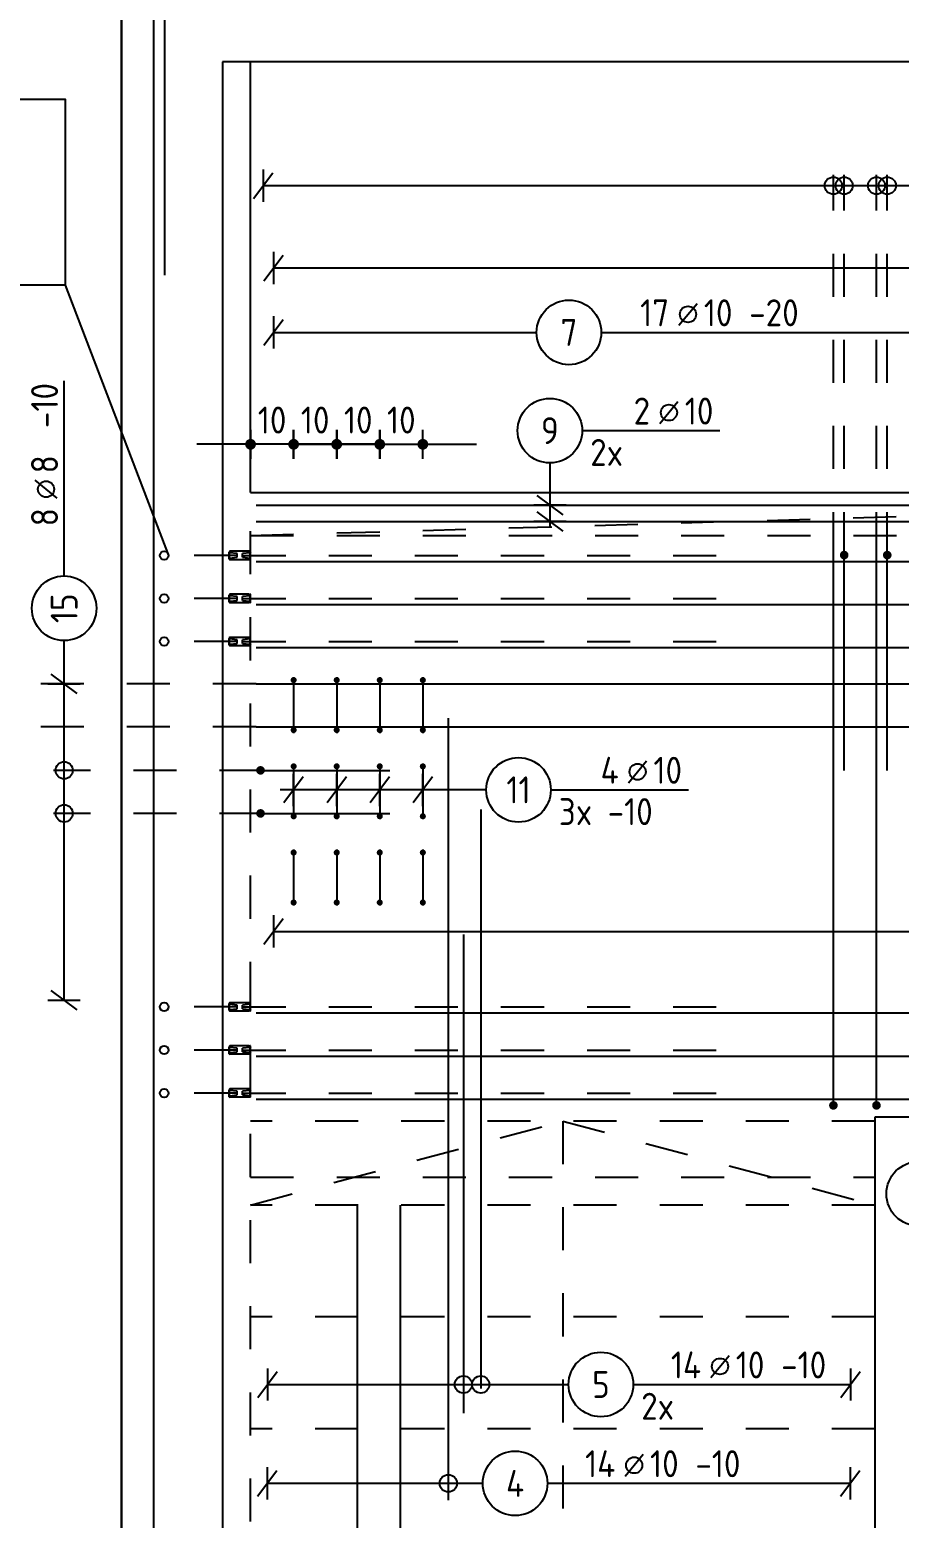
# Model space of a CAD drawing. Extents: x -13.4 to 29.1, y -2.7 to 18.4.
# Drawn here: x 2.36 to 4.379, y 8.309 to 11.766 of the extents above; entities that cross this region are included whole.
import ezdxf
from ezdxf.enums import TextEntityAlignment as Align

# ---------------------------------------------------------------- set-up
doc = ezdxf.new("R2010")
doc.units = 0
doc.header["$LTSCALE"] = 0.25
for name, pattern in [('AUSGEZOGEN', [1000.01, 1000, 0.01]), ('DOT', [0.175, 0.05, -0.125]), ('HIDDEN', [0.375, 0.25, -0.125]), ('VERDECKT', [0.375, 0.25, -0.125])]:
    doc.linetypes.add(name, pattern=pattern)
for name, color, linetype in [('ACHSEN', 7, 'Continuous'), ('BETON', 7, 'Continuous'), ('DRUEBER', 7, 'Continuous'), ('HILFE', 7, 'Continuous'), ('LENTON', 7, 'Continuous'), ('MASSE', 7, 'Continuous'), ('OBJEKT', 7, 'Continuous'), ('RND', 7, 'Continuous'), ('TEXT', 7, 'Continuous'), ('VERDECKT', 7, 'Continuous')]:
    doc.layers.add(name, color=color, linetype=linetype)
doc.styles.add('txt', font='isocp.shx')
doc.dimstyles.new('DOT_I', dxfattribs={"dimscale": 0.25, "dimtxt": 0.25, "dimasz": 0.25, "dimexe": 0.1, "dimexo": 0.3, "dimgap": 0.1, "dimtad": 1, "dimdec": 3, "dimzin": 3, "dimtxsty": 'txt', "dimblk": 'DOT', "dimblk1": 'DOT', "dimblk2": 'DOT', "dimsah": 1, "dimcen": 0.1, "dimse1": 1, "dimse2": 1, "dimazin": 0, "dimtfac": 1, "dimtdec": 4, "dimtix": 1, "dimtmove": 2, "dimatfit": 3, "dimfxl": 0, "dimtvp": 1, "dimtolj": 1, "dimtzin": 0, "dimarcsym": 0})

# ---------------------------------------------------------------- blocks, each defined once
blk = doc.blocks.new('LEI_GRE')
at = {"layer": 'RND', "color": 7, "linetype": 'Continuous'}
for p, q in [((0, 0.15), (0, -0.15)), ((-0.09, -0.12), (0.09, 0.12))]:
    blk.add_line(p, q, dxfattribs=at)
blk = doc.blocks.new('RND_LEI')
at = {"layer": 'RND', "color": 7, "linetype": 'Continuous'}
blk.add_line((1.022, 0.066), (1.19, 0.27), dxfattribs=at)
for centre, radius in [((0, 0), 0.3), ((1.106, 0.168), 0.075)]:
    blk.add_circle(centre, radius, dxfattribs=at)
at = {"layer": 'RND', "color": 7, "linetype": 'Continuous', "style": 'txt'}
blk.add_attdef('ANZ', text='', height=0.25, dxfattribs=at).set_placement((0.931, 0.057), align=Align.RIGHT)
for tag, p in [('DUM', (1.253, 0.057)), ('ABSTD', (1.674, 0.057)), ('POSTXT', (0.374, -0.327))]:
    blk.add_attdef(tag, p, '', height=0.25, dxfattribs=at)
blk.add_attdef('POSL', text='', height=0.25, dxfattribs=at).set_placement((0, 0), align=Align.MIDDLE)
blk = doc.blocks.new('DOT')
at = {"layer": 'MASSE', "color": 7, "linetype": 'Continuous'}
for p, q in [((0, 0), (-1, 0)), ((0, 0.54), (0, -0.54))]:
    blk.add_line(p, q, dxfattribs=at)
at = {"layer": 'MASSE', "color": 7, "linetype": 'Continuous', "const_width": 0.2}
blk.add_lwpolyline([(-0.1, 0, 1), (0.1, 0, 1)], format="xyb", close=True, dxfattribs=at)
blk = doc.blocks.new('*D28')
at = {"layer": 'Defpoints', "color": 0, "linetype": 'AUSGEZOGEN', "transparency": 16777216}
for p in [(3.1727, 10.8029), (3.2727, 10.8029), (3.2727, 10.8029)]:
    blk.add_point(p, dxfattribs=at)
at = {"layer": 'MASSE', "color": 0, "linetype": 'AUSGEZOGEN', "lineweight": -2, "transparency": 16777216}
for p, q in [((3.1102, 10.8029), (3.0477, 10.8029)), ((3.1727, 10.8029), (3.2727, 10.8029)), ((3.3352, 10.8029), (3.3977, 10.8029))]:
    blk.add_line(p, q, dxfattribs=at)
at = {"layer": 'MASSE', "color": 0, "linetype": 'AUSGEZOGEN', "lineweight": -2, "transparency": 16777216, "xscale": 0.0625, "yscale": 0.0625, "zscale": 0.0625}
blk.add_blockref('DOT', (3.1727, 10.8029), dxfattribs=at)
at = {"layer": 'MASSE', "color": 0, "linetype": 'AUSGEZOGEN', "lineweight": -2, "transparency": 16777216, "xscale": 0.0625, "yscale": 0.0625, "zscale": 0.0625, "rotation": 180}
blk.add_blockref('DOT', (3.2727, 10.8029), dxfattribs=at)
at = {"layer": 'MASSE', "color": 0, "linetype": 'AUSGEZOGEN', "transparency": 16777216, "insert": (3.2227, 10.8592), "char_height": 0.0625, "attachment_point": 5, "style": 'txt'}
blk.add_mtext('\\A1;10', dxfattribs=at)
blk = doc.blocks.new('*D29')
at = {"layer": 'Defpoints', "color": 0, "linetype": 'AUSGEZOGEN', "transparency": 16777216}
for p in [(3.0727, 10.8029), (3.0727, 10.8029), (3.1727, 10.8029)]:
    blk.add_point(p, dxfattribs=at)
at = {"layer": 'MASSE', "color": 0, "linetype": 'AUSGEZOGEN', "lineweight": -2, "transparency": 16777216}
for p, q in [((3.0102, 10.8029), (2.9477, 10.8029)), ((3.1727, 10.8029), (3.0727, 10.8029)), ((3.2352, 10.8029), (3.2977, 10.8029))]:
    blk.add_line(p, q, dxfattribs=at)
at = {"layer": 'MASSE', "color": 0, "linetype": 'AUSGEZOGEN', "lineweight": -2, "transparency": 16777216, "xscale": 0.0625, "yscale": 0.0625, "zscale": 0.0625}
blk.add_blockref('DOT', (3.0727, 10.8029), dxfattribs=at)
at = {"layer": 'MASSE', "color": 0, "linetype": 'AUSGEZOGEN', "lineweight": -2, "transparency": 16777216, "xscale": 0.0625, "yscale": 0.0625, "zscale": 0.0625, "rotation": 180}
blk.add_blockref('DOT', (3.1727, 10.8029), dxfattribs=at)
at = {"layer": 'MASSE', "color": 0, "linetype": 'AUSGEZOGEN', "transparency": 16777216, "insert": (3.1227, 10.8592), "char_height": 0.0625, "attachment_point": 5, "style": 'txt'}
blk.add_mtext('\\A1;10', dxfattribs=at)
blk = doc.blocks.new('*D26')
at = {"layer": 'Defpoints', "color": 0, "linetype": 'AUSGEZOGEN', "transparency": 16777216}
for p in [(2.9727, 10.8029), (2.9727, 10.8029), (3.0727, 10.8029)]:
    blk.add_point(p, dxfattribs=at)
at = {"layer": 'MASSE', "color": 0, "linetype": 'AUSGEZOGEN', "lineweight": -2, "transparency": 16777216}
for p, q in [((2.9102, 10.8029), (2.8477, 10.8029)), ((3.0727, 10.8029), (2.9727, 10.8029)), ((3.1352, 10.8029), (3.1977, 10.8029))]:
    blk.add_line(p, q, dxfattribs=at)
at = {"layer": 'MASSE', "color": 0, "linetype": 'AUSGEZOGEN', "lineweight": -2, "transparency": 16777216, "xscale": 0.0625, "yscale": 0.0625, "zscale": 0.0625}
blk.add_blockref('DOT', (2.9727, 10.8029), dxfattribs=at)
at = {"layer": 'MASSE', "color": 0, "linetype": 'AUSGEZOGEN', "lineweight": -2, "transparency": 16777216, "xscale": 0.0625, "yscale": 0.0625, "zscale": 0.0625, "rotation": 180}
blk.add_blockref('DOT', (3.0727, 10.8029), dxfattribs=at)
at = {"layer": 'MASSE', "color": 0, "linetype": 'AUSGEZOGEN', "transparency": 16777216, "insert": (3.0227, 10.8592), "char_height": 0.0625, "attachment_point": 5, "style": 'txt'}
blk.add_mtext('\\A1;10', dxfattribs=at)
blk = doc.blocks.new('*D27')
at = {"layer": 'Defpoints', "color": 0, "linetype": 'AUSGEZOGEN', "transparency": 16777216}
for p in [(2.8727, 10.8029), (2.8727, 10.8029), (2.9727, 10.8029)]:
    blk.add_point(p, dxfattribs=at)
at = {"layer": 'MASSE', "color": 0, "linetype": 'AUSGEZOGEN', "lineweight": -2, "transparency": 16777216}
for p, q in [((2.8102, 10.8029), (2.7477, 10.8029)), ((2.9727, 10.8029), (2.8727, 10.8029)), ((3.0352, 10.8029), (3.0977, 10.8029))]:
    blk.add_line(p, q, dxfattribs=at)
at = {"layer": 'MASSE', "color": 0, "linetype": 'AUSGEZOGEN', "lineweight": -2, "transparency": 16777216, "xscale": 0.0625, "yscale": 0.0625, "zscale": 0.0625}
blk.add_blockref('DOT', (2.8727, 10.8029), dxfattribs=at)
at = {"layer": 'MASSE', "color": 0, "linetype": 'AUSGEZOGEN', "lineweight": -2, "transparency": 16777216, "xscale": 0.0625, "yscale": 0.0625, "zscale": 0.0625, "rotation": 180}
blk.add_blockref('DOT', (2.9727, 10.8029), dxfattribs=at)
at = {"layer": 'MASSE', "color": 0, "linetype": 'AUSGEZOGEN', "transparency": 16777216, "insert": (2.9227, 10.8592), "char_height": 0.0625, "attachment_point": 5, "style": 'txt'}
blk.add_mtext('\\A1;10', dxfattribs=at)

msp = doc.modelspace()

# ---------------------------------------------------------------- linework, layer by layer
at = {"layer": 'ACHSEN', "color": 140, "linetype": 'AUSGEZOGEN'}
msp.add_line((2.6727, 12.8351), (2.6727, 11.196), dxfattribs=at)
at = {"layer": 'BETON', "color": 6, "linetype": 'AUSGEZOGEN', "lineweight": -2}
for p, q in [((2.5727, 5.1457), (2.5727, 11.9912)), ((2.5727, 11.9912), (2.5727, 5.1457)), ((6.2977, 11.6912), (2.8727, 11.6912))]:
    msp.add_line(p, q, dxfattribs=at)
at = {"layer": 'BETON', "color": 6, "linetype": 'AUSGEZOGEN'}
for p, q in [((2.8727, 10.6912), (2.8727, 11.6912)), ((2.8727, 10.6912), (6.2977, 10.6912)), ((4.3227, 6.3612), (4.3227, 9.2412)), ((4.3227, 9.2412), (4.8477, 9.2412))]:
    msp.add_line(p, q, dxfattribs=at)
at = {"layer": 'DRUEBER', "color": 7, "linetype": 'DOT'}
for p, q in [((4.3227, 9.2312), (2.8727, 9.2312)), ((2.8727, 9.0362), (3.5977, 9.2312)), ((3.5977, 9.2312), (3.5977, 6.3712)), ((3.5977, 9.2312), (4.3227, 9.0362)), ((4.3227, 9.0362), (2.8727, 9.0362)), ((4.3227, 8.7762), (2.8727, 8.7762)), ((4.3227, 8.5162), (2.8727, 8.5162))]:
    msp.add_line(p, q, dxfattribs=at)
at = {"layer": 'HILFE', "color": 102, "linetype": 'AUSGEZOGEN'}
msp.add_line((2.442, 11.1724), (2.6818, 10.5448), dxfattribs=at)
at = {"layer": 'LENTON', "color": 102}
for p, q in [((2.8243, 10.5546), (2.8229, 10.5533)), ((2.8229, 10.5533), (2.8229, 10.5522)), ((2.8229, 10.5448), (2.8229, 10.5522)), ((2.8239, 10.5509), (2.8229, 10.5521)), ((2.8229, 10.5374), (2.8229, 10.5448)), ((2.8415, 10.5491), (2.8239, 10.5509)), ((2.8698, 10.5546), (2.8243, 10.5546)), ((2.8415, 10.5405), (2.8415, 10.5491)), ((2.8718, 10.5509), (2.8542, 10.5491)), ((2.8542, 10.5405), (2.8542, 10.5491)), ((2.8704, 10.5535), (2.8698, 10.5546)), ((2.8717, 10.5546), (2.8711, 10.5535)), ((2.8727, 10.5546), (2.8717, 10.5546)), ((2.8727, 10.5521), (2.8718, 10.5509)), ((2.8718, 10.5387), (2.8718, 10.5509)), ((2.8718, 10.5387), (2.8718, 10.5509)), ((2.8727, 10.5497), (2.8727, 10.5546)), ((2.8727, 10.5399), (2.8727, 10.5497)), ((2.8229, 10.5375), (2.8239, 10.5387)), ((2.8229, 10.5363), (2.8229, 10.5374)), ((2.8229, 10.5363), (2.8243, 10.535)), ((2.8239, 10.5387), (2.8415, 10.5405)), ((2.8698, 10.535), (2.8243, 10.535)), ((2.8542, 10.5405), (2.8718, 10.5387)), ((2.8698, 10.535), (2.8704, 10.5361)), ((2.8711, 10.5361), (2.8717, 10.535)), ((2.8727, 10.535), (2.8717, 10.535)), ((2.8718, 10.5387), (2.8727, 10.5375)), ((2.8727, 10.535), (2.8727, 10.5399)), ((2.8243, 10.4546), (2.8229, 10.4533)), ((2.8229, 10.4533), (2.8229, 10.4522)), ((2.8229, 10.4448), (2.8229, 10.4522)), ((2.8239, 10.4509), (2.8229, 10.4521)), ((2.8229, 10.4374), (2.8229, 10.4448)), ((2.8415, 10.4491), (2.8239, 10.4509)), ((2.8239, 10.4387), (2.8415, 10.4405)), ((2.8698, 10.4546), (2.8243, 10.4546)), ((2.8415, 10.4405), (2.8415, 10.4491)), ((2.8718, 10.4509), (2.8542, 10.4491)), ((2.8542, 10.4405), (2.8542, 10.4491)), ((2.8542, 10.4405), (2.8718, 10.4387)), ((2.8704, 10.4535), (2.8698, 10.4546)), ((2.8717, 10.4546), (2.8711, 10.4535)), ((2.8727, 10.4546), (2.8717, 10.4546)), ((2.8727, 10.4521), (2.8718, 10.4509)), ((2.8718, 10.4387), (2.8718, 10.4509)), ((2.8718, 10.4387), (2.8718, 10.4509)), ((2.8727, 10.4497), (2.8727, 10.4546)), ((2.8727, 10.4399), (2.8727, 10.4497)), ((2.8727, 10.435), (2.8727, 10.4399)), ((2.8229, 10.4375), (2.8239, 10.4387)), ((2.8229, 10.4363), (2.8229, 10.4374)), ((2.8229, 10.4363), (2.8243, 10.435)), ((2.8698, 10.435), (2.8243, 10.435)), ((2.8698, 10.435), (2.8704, 10.4361)), ((2.8711, 10.4361), (2.8717, 10.435)), ((2.8727, 10.435), (2.8717, 10.435)), ((2.8718, 10.4387), (2.8727, 10.4375)), ((2.8243, 10.3546), (2.8229, 10.3533)), ((2.8229, 10.3533), (2.8229, 10.3522)), ((2.8229, 10.3448), (2.8229, 10.3522)), ((2.8239, 10.3509), (2.8229, 10.3521)), ((2.8229, 10.3374), (2.8229, 10.3448)), ((2.8229, 10.3375), (2.8239, 10.3387)), ((2.8229, 10.3363), (2.8229, 10.3374)), ((2.8229, 10.3363), (2.8243, 10.335)), ((2.8415, 10.3491), (2.8239, 10.3509)), ((2.8239, 10.3387), (2.8415, 10.3405)), ((2.8698, 10.3546), (2.8243, 10.3546)), ((2.8415, 10.3405), (2.8415, 10.3491)), ((2.8718, 10.3509), (2.8542, 10.3491)), ((2.8542, 10.3405), (2.8542, 10.3491)), ((2.8542, 10.3405), (2.8718, 10.3387)), ((2.8704, 10.3535), (2.8698, 10.3546)), ((2.8698, 10.335), (2.8704, 10.3361)), ((2.8717, 10.3546), (2.8711, 10.3535)), ((2.8711, 10.3361), (2.8717, 10.335)), ((2.8727, 10.3546), (2.8717, 10.3546)), ((2.8727, 10.3521), (2.8718, 10.3509)), ((2.8718, 10.3387), (2.8718, 10.3509)), ((2.8718, 10.3387), (2.8718, 10.3509)), ((2.8718, 10.3387), (2.8727, 10.3375)), ((2.8727, 10.3497), (2.8727, 10.3546)), ((2.8727, 10.3399), (2.8727, 10.3497)), ((2.8727, 10.335), (2.8727, 10.3399)), ((2.8698, 10.335), (2.8243, 10.335)), ((2.8727, 10.335), (2.8717, 10.335)), ((2.8243, 9.5061), (2.8229, 9.5047)), ((2.8229, 9.5047), (2.8229, 9.5036)), ((2.8229, 9.4962), (2.8229, 9.5036)), ((2.8239, 9.5024), (2.8229, 9.5035)), ((2.8229, 9.4889), (2.8229, 9.4962)), ((2.8229, 9.4889), (2.8239, 9.4901)), ((2.8229, 9.4877), (2.8229, 9.4889)), ((2.8229, 9.4877), (2.8243, 9.4864)), ((2.8415, 9.5005), (2.8239, 9.5024)), ((2.8239, 9.4901), (2.8415, 9.492)), ((2.8698, 9.5061), (2.8243, 9.5061)), ((2.8698, 9.4864), (2.8243, 9.4864)), ((2.8415, 9.492), (2.8415, 9.5005)), ((2.8718, 9.5024), (2.8542, 9.5005)), ((2.8542, 9.492), (2.8542, 9.5005)), ((2.8542, 9.492), (2.8718, 9.4901)), ((2.8704, 9.5049), (2.8698, 9.5061)), ((2.8698, 9.4864), (2.8704, 9.4876)), ((2.8717, 9.5061), (2.8711, 9.5049)), ((2.8711, 9.4876), (2.8717, 9.4864)), ((2.8727, 9.5061), (2.8717, 9.5061)), ((2.8727, 9.4864), (2.8717, 9.4864)), ((2.8727, 9.5035), (2.8718, 9.5024)), ((2.8718, 9.4901), (2.8718, 9.5024)), ((2.8718, 9.4901), (2.8718, 9.5024)), ((2.8718, 9.4901), (2.8727, 9.4889)), ((2.8727, 9.5011), (2.8727, 9.5061)), ((2.8727, 9.4913), (2.8727, 9.5011)), ((2.8727, 9.4864), (2.8727, 9.4913)), ((2.8243, 9.4061), (2.8229, 9.4047)), ((2.8229, 9.4047), (2.8229, 9.4036)), ((2.8229, 9.3962), (2.8229, 9.4036)), ((2.8239, 9.4024), (2.8229, 9.4035)), ((2.8698, 9.4061), (2.8243, 9.4061)), ((2.8704, 9.4049), (2.8698, 9.4061)), ((2.8717, 9.4061), (2.8711, 9.4049)), ((2.8727, 9.4061), (2.8717, 9.4061)), ((2.8727, 9.4035), (2.8718, 9.4024)), ((2.8727, 9.4011), (2.8727, 9.4061)), ((2.8229, 9.3889), (2.8229, 9.3962)), ((2.8229, 9.3889), (2.8239, 9.3901)), ((2.8229, 9.3877), (2.8229, 9.3889)), ((2.8229, 9.3877), (2.8243, 9.3864)), ((2.8415, 9.4005), (2.8239, 9.4024)), ((2.8239, 9.3901), (2.8415, 9.392)), ((2.8698, 9.3864), (2.8243, 9.3864)), ((2.8415, 9.392), (2.8415, 9.4005)), ((2.8718, 9.4024), (2.8542, 9.4005)), ((2.8542, 9.392), (2.8542, 9.4005)), ((2.8542, 9.392), (2.8718, 9.3901)), ((2.8698, 9.3864), (2.8704, 9.3876)), ((2.8711, 9.3876), (2.8717, 9.3864)), ((2.8727, 9.3864), (2.8717, 9.3864)), ((2.8718, 9.3901), (2.8718, 9.4024)), ((2.8718, 9.3901), (2.8718, 9.4024)), ((2.8718, 9.3901), (2.8727, 9.3889)), ((2.8727, 9.3913), (2.8727, 9.4011)), ((2.8727, 9.3864), (2.8727, 9.3913)), ((2.8243, 9.3061), (2.8229, 9.3047)), ((2.8229, 9.3047), (2.8229, 9.3036)), ((2.8229, 9.2962), (2.8229, 9.3036)), ((2.8239, 9.3024), (2.8229, 9.3035)), ((2.8415, 9.3005), (2.8239, 9.3024)), ((2.8698, 9.3061), (2.8243, 9.3061)), ((2.8415, 9.292), (2.8415, 9.3005)), ((2.8718, 9.3024), (2.8542, 9.3005)), ((2.8542, 9.292), (2.8542, 9.3005)), ((2.8704, 9.3049), (2.8698, 9.3061)), ((2.8717, 9.3061), (2.8711, 9.3049)), ((2.8727, 9.3061), (2.8717, 9.3061)), ((2.8727, 9.3035), (2.8718, 9.3024)), ((2.8718, 9.2901), (2.8718, 9.3024)), ((2.8718, 9.2901), (2.8718, 9.3024)), ((2.8727, 9.3011), (2.8727, 9.3061)), ((2.8727, 9.2913), (2.8727, 9.3011)), ((2.8229, 9.2889), (2.8229, 9.2962)), ((2.8229, 9.2889), (2.8239, 9.2901)), ((2.8229, 9.2877), (2.8229, 9.2889)), ((2.8229, 9.2877), (2.8243, 9.2864)), ((2.8239, 9.2901), (2.8415, 9.292)), ((2.8698, 9.2864), (2.8243, 9.2864)), ((2.8542, 9.292), (2.8718, 9.2901)), ((2.8698, 9.2864), (2.8704, 9.2876)), ((2.8711, 9.2876), (2.8717, 9.2864)), ((2.8727, 9.2864), (2.8717, 9.2864)), ((2.8718, 9.2901), (2.8727, 9.2889)), ((2.8727, 9.2864), (2.8727, 9.2913))]:
    msp.add_line(p, q, dxfattribs=at)
at = {"layer": 'LENTON', "color": 102, "linetype": 'AUSGEZOGEN'}
for p, q in [((2.8239, 10.5387), (2.8239, 10.5509)), ((2.8239, 10.4387), (2.8239, 10.4509)), ((2.8239, 10.3387), (2.8239, 10.3509)), ((2.8239, 9.4901), (2.8239, 9.5024)), ((2.8239, 9.3901), (2.8239, 9.4024)), ((2.8239, 9.2901), (2.8239, 9.3024))]:
    msp.add_line(p, q, dxfattribs=at)
at = {"layer": 'LENTON', "color": 102}
for centre, start, end in [((2.8707, 10.5537), 207.5001, 332.4999), ((2.8707, 10.5359), 27.5, 152.5), ((2.8707, 10.4537), 207.5001, 332.4999), ((2.8707, 10.4359), 27.5, 152.5), ((2.8707, 10.3537), 207.5001, 332.4999), ((2.8707, 10.3359), 27.5, 152.5), ((2.8707, 9.5051), 207.5001, 332.4999), ((2.8707, 9.4874), 27.5, 152.5), ((2.8707, 9.4051), 207.5001, 332.4999), ((2.8707, 9.3874), 27.5, 152.5), ((2.8707, 9.3051), 207.5001, 332.4999), ((2.8707, 9.2874), 27.5, 152.5)]:
    msp.add_arc(centre, 0.00041, start, end, dxfattribs=at)
at = {"layer": 'OBJEKT', "color": 102, "linetype": 'AUSGEZOGEN'}
for p, q in [((2.6477, 5.1457), (2.6477, 11.9912)), ((2.8727, 11.6912), (2.8077, 11.6912)), ((2.8077, 11.6912), (2.8077, 5.1457))]:
    msp.add_line(p, q, dxfattribs=at)
at = {"layer": 'RND', "color": 102, "linetype": 'VERDECKT'}
for p, q in [((4.2261, 10.5456), (4.2261, 11.4287)), ((4.2511, 10.5456), (4.2511, 11.4287)), ((4.3261, 10.5456), (4.3261, 11.4287)), ((4.3511, 10.5456), (4.3511, 11.4287)), ((2.8854, 10.2468), (1.9663, 10.2468)), ((2.8854, 10.1468), (2.1802, 10.1468)), ((2.9008, 10.0457), (2.4148, 10.0457)), ((2.9008, 9.9457), (2.4148, 9.9457)), ((3.4072, 8.7101), (3.4072, 8.5944))]:
    msp.add_line(p, q, dxfattribs=at)
at = {"layer": 'RND', "color": 7, "linetype": 'AUSGEZOGEN'}
for p, q in [((2.9018, 11.4037), (4.6007, 11.4037)), ((2.9257, 11.2125), (5.0258, 11.2125)), ((2.9261, 11.0628), (3.537, 11.0628)), ((3.687, 11.0628), (6.2797, 11.0628)), ((2.4398, 10.4971), (2.4398, 10.9503)), ((3.6427, 10.8346), (3.9627, 10.8346)), ((2.4398, 10.2468), (2.4398, 10.3471)), ((2.4398, 9.5122), (2.4398, 10.2468)), ((3.5699, 10.0004), (3.8899, 10.0004)), ((2.9261, 9.6718), (4.9925, 9.6718)), ((2.9121, 8.6194), (3.6112, 8.6194)), ((3.7612, 8.6194), (4.2656, 8.6194)), ((2.911, 8.3899), (3.412, 8.3899)), ((3.562, 8.3899), (4.265, 8.3899))]:
    msp.add_line(p, q, dxfattribs=at)
at = {"layer": 'RND', "color": 102, "linetype": 'AUSGEZOGEN'}
for p, q in [((3.5677, 10.7596), (3.5677, 10.6106)), ((3.4199, 10.0004), (2.9414, 10.0004))]:
    msp.add_line(p, q, dxfattribs=at)
at = {"layer": 'RND', "color": 1, "linetype": 'HIDDEN'}
for p, q in [((2.8415, 10.5448), (2.6718, 10.5448)), ((2.8415, 10.4448), (2.6718, 10.4448)), ((2.8415, 10.3448), (2.6718, 10.3448)), ((2.8415, 9.4962), (2.6718, 9.4962)), ((2.8415, 9.3962), (2.6718, 9.3962)), ((2.8415, 9.2962), (2.6718, 9.2962))]:
    msp.add_line(p, q, dxfattribs=at)
at = {"layer": 'RND', "color": 1, "linetype": 'AUSGEZOGEN'}
for points in [[(2.8854, 10.6619), (6.2854, 10.6619)], [(2.8854, 10.6236), (6.2854, 10.6236)], [(4.2261, 9.2676), (4.2261, 10.5456)], [(4.2511, 10.0456), (4.2511, 10.5456)], [(4.3261, 9.2676), (4.3261, 10.5456)], [(4.3511, 10.0456), (4.3511, 10.5456)], [(2.8854, 10.5308), (6.2854, 10.5308)], [(2.8854, 10.4308), (6.2854, 10.4308)], [(2.8854, 10.3308), (6.2854, 10.3308)], [(2.8854, 10.2468), (6.2854, 10.2468)], [(2.9727, 10.2623), (2.9727, 10.1323)], [(3.0727, 10.2623), (3.0727, 10.1323)], [(3.1727, 10.2623), (3.1727, 10.1323)], [(3.2727, 10.2623), (3.2727, 10.1323)], [(3.3319, 10.1671), (3.3319, 9.1671), (3.3319, 8.351)], [(2.8854, 10.1468), (6.2854, 10.1468)], [(2.9727, 10.062), (2.9727, 9.932)], [(3.0727, 10.062), (3.0727, 9.932)], [(3.1727, 10.062), (3.1727, 9.932)], [(3.2727, 10.062), (3.2727, 9.932)], [(2.8958, 10.0457), (3.1958, 10.0457)], [(2.8958, 9.9457), (3.1958, 9.9457)], [(3.4072, 9.9551), (3.4072, 8.9551), (3.4072, 8.7101)], [(2.9727, 9.8618), (2.9727, 9.7318)], [(3.0727, 9.8618), (3.0727, 9.7318)], [(3.1727, 9.8618), (3.1727, 9.7318)], [(3.2727, 9.8618), (3.2727, 9.7318)], [(3.3669, 9.6644), (3.3669, 9.3701), (3.3669, 8.5526)], [(2.8854, 9.4823), (6.2854, 9.4823)], [(2.8854, 9.3823), (6.2854, 9.3823)], [(2.8854, 9.2823), (6.2854, 9.2823)], [(3.1207, 6.429), (3.1207, 9.0362)], [(3.2207, 6.429), (3.2207, 9.0362)]]:
    msp.add_lwpolyline(points, dxfattribs=at)
at = {"layer": 'RND', "color": 1, "linetype": 'HIDDEN'}
for points in [[(2.8542, 10.5448), (4.0542, 10.5448)], [(2.8542, 10.4448), (4.0542, 10.4448)], [(2.8542, 10.3448), (4.0542, 10.3448)], [(2.8542, 9.4962), (4.0542, 9.4962)], [(2.8542, 9.3962), (4.0542, 9.3962)], [(2.8542, 9.2962), (4.0542, 9.2962)]]:
    msp.add_lwpolyline(points, dxfattribs=at)
at = {"layer": 'RND', "color": 7, "linetype": 'AUSGEZOGEN'}
for points, const_width in [([(4.2461, 10.5456, 1), (4.2561, 10.5456, 1)], 0.01), ([(4.3461, 10.5456, 1), (4.3561, 10.5456, 1)], 0.01), ([(2.9762, 10.2553, -1), (2.9692, 10.2553, -1)], 0.007), ([(3.0762, 10.2553, -1), (3.0692, 10.2553, -1)], 0.007), ([(3.1762, 10.2553, -1), (3.1692, 10.2553, -1)], 0.007), ([(3.2762, 10.2553, -1), (3.2692, 10.2553, -1)], 0.007), ([(2.9762, 10.1393, -1), (2.9692, 10.1393, -1)], 0.007), ([(3.0762, 10.1393, -1), (3.0692, 10.1393, -1)], 0.007), ([(3.1762, 10.1393, -1), (3.1692, 10.1393, -1)], 0.007), ([(3.2762, 10.1393, -1), (3.2692, 10.1393, -1)], 0.007), ([(2.9762, 10.055, -1), (2.9692, 10.055, -1)], 0.007), ([(3.0762, 10.055, -1), (3.0692, 10.055, -1)], 0.007), ([(3.1762, 10.055, -1), (3.1692, 10.055, -1)], 0.007), ([(3.2762, 10.055, -1), (3.2692, 10.055, -1)], 0.007), ([(2.8908, 10.0457, 1), (2.9008, 10.0457, 1)], 0.01), ([(2.8908, 9.9457, 1), (2.9008, 9.9457, 1)], 0.01), ([(2.9762, 9.939, -1), (2.9692, 9.939, -1)], 0.007), ([(3.0762, 9.939, -1), (3.0692, 9.939, -1)], 0.007), ([(3.1762, 9.939, -1), (3.1692, 9.939, -1)], 0.007), ([(3.2762, 9.939, -1), (3.2692, 9.939, -1)], 0.007), ([(2.9762, 9.8548, -1), (2.9692, 9.8548, -1)], 0.007), ([(3.0762, 9.8548, -1), (3.0692, 9.8548, -1)], 0.007), ([(3.1762, 9.8548, -1), (3.1692, 9.8548, -1)], 0.007), ([(3.2762, 9.8548, -1), (3.2692, 9.8548, -1)], 0.007), ([(2.9762, 9.7388, -1), (2.9692, 9.7388, -1)], 0.007), ([(3.0762, 9.7388, -1), (3.0692, 9.7388, -1)], 0.007), ([(3.1762, 9.7388, -1), (3.1692, 9.7388, -1)], 0.007), ([(3.2762, 9.7388, -1), (3.2692, 9.7388, -1)], 0.007), ([(4.2211, 9.2676, 1), (4.2311, 9.2676, 1)], 0.01), ([(4.3211, 9.2676, 1), (4.3311, 9.2676, 1)], 0.01)]:
    msp.add_lwpolyline(points, format="xyb", close=True, dxfattribs=dict(at, const_width=const_width))
for centre, radius in [((4.2261, 11.4037), 0.02), ((4.2511, 11.4037), 0.02), ((4.3261, 11.4037), 0.02), ((4.3511, 11.4037), 0.02), ((2.6718, 10.5448), 0.01), ((2.6718, 10.4448), 0.01), ((2.6718, 10.3448), 0.01), ((2.4398, 10.0457), 0.02), ((2.4398, 9.9457), 0.02), ((2.6718, 9.4962), 0.01), ((2.6718, 9.3962), 0.01), ((2.6718, 9.2962), 0.01), ((3.3669, 8.6194), 0.02), ((3.4072, 8.6194), 0.02), ((3.3319, 8.3899), 0.02)]:
    msp.add_circle(centre, radius, dxfattribs=at)
at = {"layer": 'TEXT', "color": 7, "linetype": 'AUSGEZOGEN'}
msp.add_lwpolyline([(0.652, 11.6043), (2.442, 11.6043), (2.442, 11.1724), (0.652, 11.1724)], close=True, dxfattribs=at)
at = {"layer": 'VERDECKT', "color": 7, "linetype": 'HIDDEN'}
for p, q in [((2.8727, 10.5912), (6.2977, 10.6912)), ((2.8727, 9.1012), (4.3227, 9.1012))]:
    msp.add_line(p, q, dxfattribs=at)
at = {"layer": 'VERDECKT', "color": 7, "linetype": 'VERDECKT', "lineweight": -2}
msp.add_line((2.8727, 6.5012), (2.8727, 10.6912), dxfattribs=at)
at = {"layer": 'VERDECKT', "color": 7, "linetype": 'VERDECKT'}
msp.add_line((2.8727, 10.5912), (6.2977, 10.5912), dxfattribs=at)

# ---------------------------------------------------------------- block references
at = {"layer": 'RND', "color": 7, "linetype": 'AUSGEZOGEN', "xscale": 0.25, "yscale": 0.25, "zscale": 0.25}
for p in [(2.9018, 11.4037), (2.9257, 11.2125), (2.9261, 11.0628), (2.9261, 9.6718), (2.9121, 8.6194), (4.2656, 8.6194), (2.911, 8.3899), (4.265, 8.3899)]:
    msp.add_blockref('LEI_GRE', p, dxfattribs=at)
for p, values in [((3.612, 11.0628), {'POSL': '7', 'DUM': '10', 'ANZ': '17', 'ABSTD': '-20'}), ((3.5677, 10.8346), {'POSL': '9', 'DUM': '10', 'ANZ': '2', 'POSTXT': '2x'}), ((3.4949, 10.0004), {'POSL': '11', 'DUM': '10', 'ANZ': '4', 'POSTXT': '3x -10'}), ((4.4243, 9.0623), {'POSL': '6', 'DUM': '16', 'ANZ': '3', 'POSTXT': '2x'}), ((3.6862, 8.6194), {'POSL': '5', 'DUM': '10', 'ANZ': '14', 'ABSTD': '-10', 'POSTXT': '2x'}), ((3.487, 8.3899), {'POSL': '4', 'DUM': '10', 'ANZ': '14', 'ABSTD': '-10'})]:
    msp.add_blockref('RND_LEI', p, dxfattribs=at).add_auto_attribs(values)
at = {"layer": 'RND', "color": 7, "linetype": 'AUSGEZOGEN', "xscale": 0.25, "yscale": 0.25, "zscale": 0.25, "rotation": 90}
msp.add_blockref('RND_LEI', (2.4398, 10.4221), dxfattribs=at).add_auto_attribs({'POSL': '15', 'DUM': '8', 'ANZ': '8', 'ABSTD': '-10'})
at = {"layer": 'RND', "color": 102, "linetype": 'AUSGEZOGEN', "xscale": 0.25, "yscale": 0.25, "zscale": 0.25}
for p, rotation in [((3.5677, 10.6619), 270), ((3.5677, 10.6236), 270), ((2.9727, 10.0004), 180), ((3.0727, 10.0004), 180), ((3.1727, 10.0004), 180), ((3.2727, 10.0004), 180)]:
    msp.add_blockref('LEI_GRE', p, dxfattribs=dict(at, rotation=rotation))
at = {"layer": 'RND', "color": 7, "linetype": 'AUSGEZOGEN', "xscale": 0.25, "yscale": 0.25, "zscale": 0.25, "rotation": 90}
for p in [(2.4398, 10.2468), (2.4398, 9.5122)]:
    msp.add_blockref('LEI_GRE', p, dxfattribs=at)

# ---------------------------------------------------------------- dimensions: what is measured, and where the dimension line sits
at = {"layer": 'MASSE', "color": 7, "linetype": 'AUSGEZOGEN'}
for base, p1, p2, picture, middle in [((2.8727, 10.8029), (2.9727, 10.8029), (2.8727, 10.8029), '*D27', (2.9227, 10.8592)), ((2.9727, 10.8029), (3.0727, 10.8029), (2.9727, 10.8029), '*D26', (3.0227, 10.8592)), ((3.0727, 10.8029), (3.1727, 10.8029), (3.0727, 10.8029), '*D29', (3.1227, 10.8592)), ((3.2727, 10.8029), (3.1727, 10.8029), (3.2727, 10.8029), '*D28', (3.2227, 10.8592))]:
    dim = msp.add_linear_dim(base=base, p1=p1, p2=p2, angle=180, dimstyle='DOT_I', override={"dimdec": 0, "dimlfac": 100}, dxfattribs=at)
    dim.commit()
    dim.dimension.update_dxf_attribs({"geometry": picture, "text_midpoint": middle})

doc.saveas('drawing.dxf')
